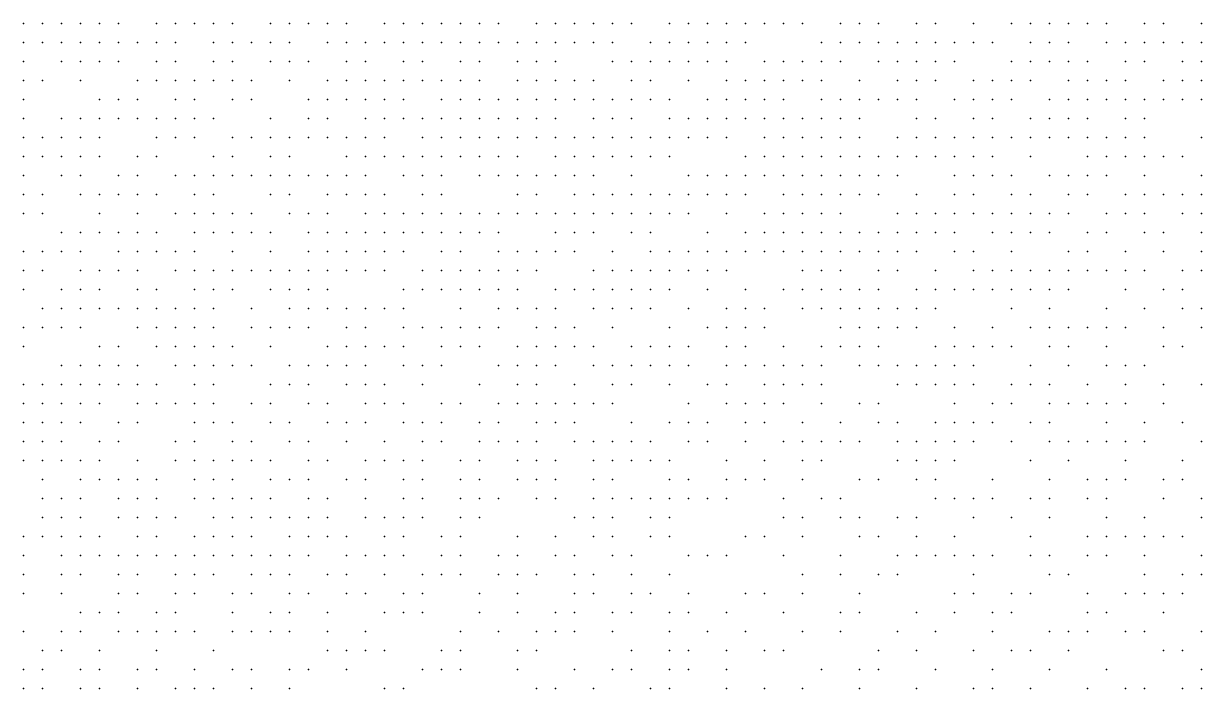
# Model space of a CAD drawing. Extents: x 429 to 793, y 817 to 1241.
# Drawn here: x 656.4 to 701.66, y 1188.18 to 1213.73 of the extents above; entities that cross this region are included whole.
import ezdxf

# ---------------------------------------------------------------- set-up
doc = ezdxf.new("R2010")
doc.units = 0

msp = doc.modelspace()

# ---------------------------------------------------------------- linework, layer by layer
for p in [(656.4, 1213.73, 244.432), (657.13, 1213.73, 244.302), (657.86, 1213.73, 244.171), (658.59, 1213.73, 243.845), (659.32, 1213.73, 243.633), (660.05, 1213.73, 243.405), (661.51, 1213.73, 242.891), (662.24, 1213.73, 242.704), (662.97, 1213.73, 242.517), (663.7, 1213.73, 242.18), (664.43, 1213.73, 242.03), (665.89, 1213.73, 241.73), (666.62, 1213.73, 241.28), (667.35, 1213.73, 241.13), (668.08, 1213.73, 240.924), (668.81, 1213.73, 240.714), (670.27, 1213.73, 240.081), (671, 1213.73, 239.871), (671.73, 1213.73, 239.491), (672.46, 1213.73, 239.392), (673.19, 1213.73, 239.124), (673.92, 1213.73, 238.856), (674.65, 1213.73, 238.588), (676.11, 1213.73, 237.934), (676.84, 1213.73, 237.513), (677.57, 1213.73, 237.207), (678.3, 1213.73, 236.901), (679.03, 1213.73, 236.595), (679.76, 1213.73, 236.279), (681.22, 1213.73, 235.452), (681.95, 1213.73, 235.327), (682.68, 1213.73, 235.074), (683.41, 1213.73, 234.598), (684.14, 1213.73, 234.181), (684.87, 1213.73, 234.042), (685.6, 1213.73, 233.694), (686.33, 1213.73, 233.346), (687.79, 1213.73, 232.404), (688.52, 1213.73, 232.046), (689.25, 1213.73, 231.699), (690.71, 1213.73, 230.954), (691.44, 1213.73, 230.498), (692.9, 1213.73, 229.615), (694.36, 1213.73, 228.734), (695.09, 1213.73, 228.015), (695.82, 1213.73, 227.678), (696.55, 1213.73, 227.272), (697.28, 1213.73, 226.866), (698.01, 1213.73, 226.46), (699.47, 1213.73, 225.326), (700.2, 1213.73, 224.888), (701.66, 1213.73, 223.502), (656.4, 1213, 244.579), (657.13, 1213, 244.449), (657.86, 1213, 244.204), (658.59, 1213, 243.992), (659.32, 1213, 243.78), (660.05, 1213, 243.552), (660.78, 1213, 243.324), (661.51, 1213, 243.041), (662.24, 1213, 242.854), (663.7, 1213, 242.33), (664.43, 1213, 242.18), (665.16, 1213, 242.03), (665.89, 1213, 241.58), (666.62, 1213, 241.52), (668.08, 1213, 241.022), (668.81, 1213, 240.658), (669.54, 1213, 240.447), (670.27, 1213, 240.236), (671, 1213, 240.026), (671.73, 1213, 239.646), (672.46, 1213, 239.476), (673.19, 1213, 239.152), (673.92, 1213, 238.814), (674.65, 1213, 238.644), (675.38, 1213, 238.32), (676.11, 1213, 238.014), (676.84, 1213, 237.708), (677.57, 1213, 237.512), (678.3, 1213, 237.096), (679.03, 1213, 236.79), (680.49, 1213, 235.963), (681.22, 1213, 235.647), (681.95, 1213, 235.331), (682.68, 1213, 235.269), (683.41, 1213, 234.793), (684.14, 1213, 234.376), (687.06, 1213, 232.998), (687.79, 1213, 232.64), (688.52, 1213, 232.282), (689.25, 1213, 231.924), (689.98, 1213, 231.283), (690.71, 1213, 230.74), (691.44, 1213, 230.527), (692.17, 1213, 230.071), (692.9, 1213, 229.766), (693.63, 1213, 229.372), (695.09, 1213, 228.33), (695.82, 1213, 227.901), (696.55, 1213, 227.181), (698.01, 1213, 226.217), (698.74, 1213, 226.022), (699.47, 1213, 225.146), (700.2, 1213, 224.708), (700.93, 1213, 224.399), (701.66, 1213, 223.764), (656.4, 1212.27, 244.726), (657.86, 1212.27, 244.351), (658.59, 1212.27, 244.139), (659.32, 1212.27, 243.927), (660.05, 1212.27, 243.699), (661.51, 1212.27, 243.191), (662.24, 1212.27, 243.004), (663.7, 1212.27, 242.48), (664.43, 1212.27, 242.33), (665.89, 1212.27, 241.91), (666.62, 1212.27, 241.67), (667.35, 1212.27, 241.43), (668.81, 1212.27, 240.813), (669.54, 1212.27, 240.602), (671, 1212.27, 239.97), (671.73, 1212.27, 239.801), (673.19, 1212.27, 239.307), (673.92, 1212.27, 238.969), (675.38, 1212.27, 238.47), (676.11, 1212.27, 237.994), (676.84, 1212.27, 237.753), (679.03, 1212.27, 236.945), (679.76, 1212.27, 236.586), (680.49, 1212.27, 236.179), (681.22, 1212.27, 235.976), (681.95, 1212.27, 235.526), (682.68, 1212.27, 235.21), (683.41, 1212.27, 234.862), (684.87, 1212.27, 233.93), (685.6, 1212.27, 233.582), (686.33, 1212.27, 233.234), (687.06, 1212.27, 232.876), (687.79, 1212.27, 232.518), (689.25, 1212.27, 231.854), (689.98, 1212.27, 231.525), (690.71, 1212.27, 231.196), (691.44, 1212.27, 230.404), (692.17, 1212.27, 230.313), (694.36, 1212.27, 228.978), (695.09, 1212.27, 228.17), (695.82, 1212.27, 227.787), (696.55, 1212.27, 227.427), (697.28, 1212.27, 227.066), (698.74, 1212.27, 225.732), (699.47, 1212.27, 225.49), (700.93, 1212.27, 224.27), (701.66, 1212.27, 223.826), (656.4, 1211.54, 244.709), (657.13, 1211.54, 244.497), (658.59, 1211.54, 244.285), (660.78, 1211.54, 243.471), (661.51, 1211.54, 243.243), (662.24, 1211.54, 243.154), (662.97, 1211.54, 242.78), (663.7, 1211.54, 242.63), (664.43, 1211.54, 242.48), (665.16, 1211.54, 242.18), (666.62, 1211.54, 241.82), (668.08, 1211.54, 241.172), (668.81, 1211.54, 240.914), (669.54, 1211.54, 240.757), (670.27, 1211.54, 240.546), (671, 1211.54, 240.125), (671.73, 1211.54, 239.956), (672.46, 1211.54, 239.631), (673.19, 1211.54, 239.293), (673.92, 1211.54, 238.894), (675.38, 1211.54, 238.62), (676.11, 1211.54, 238.32), (676.84, 1211.54, 237.908), (677.57, 1211.54, 237.667), (678.3, 1211.54, 237.186), (679.76, 1211.54, 236.741), (680.49, 1211.54, 236.334), (681.95, 1211.54, 235.772), (683.41, 1211.54, 235.1), (684.14, 1211.54, 234.796), (684.87, 1211.54, 234.166), (685.6, 1211.54, 233.818), (686.33, 1211.54, 233.47), (687.06, 1211.54, 233.112), (688.52, 1211.54, 232.16), (689.98, 1211.54, 231.767), (690.71, 1211.54, 231.042), (691.44, 1211.54, 230.769), (692.9, 1211.54, 229.616), (693.63, 1211.54, 229.222), (694.36, 1211.54, 228.818), (695.09, 1211.54, 228.414), (696.55, 1211.54, 227.673), (697.28, 1211.54, 226.952), (698.01, 1211.54, 226.709), (698.74, 1211.54, 226.221), (700.2, 1211.54, 225.247), (700.93, 1211.54, 224.522), (701.66, 1211.54, 224.113), (656.4, 1210.81, 244.856), (659.32, 1210.81, 244.073), (660.05, 1210.81, 243.845), (660.78, 1210.81, 243.617), (662.24, 1210.81, 243.161), (662.97, 1210.81, 242.93), (664.43, 1210.81, 242.45), (665.16, 1210.81, 242.21), (667.35, 1210.81, 241.58), (668.08, 1210.81, 241.322), (668.81, 1210.81, 241.064), (669.54, 1210.81, 240.806), (670.27, 1210.81, 240.491), (671, 1210.81, 240.28), (672.46, 1210.81, 239.786), (673.19, 1210.81, 239.318), (673.92, 1210.81, 239.044), (674.65, 1210.81, 238.77), (675.38, 1210.81, 238.47), (676.11, 1210.81, 238.17), (676.84, 1210.81, 238.063), (677.57, 1210.81, 237.581), (678.3, 1210.81, 237.341), (679.03, 1210.81, 237.1), (679.76, 1210.81, 236.693), (680.49, 1210.81, 236.489), (681.22, 1210.81, 236.131), (682.68, 1210.81, 235.4), (683.41, 1210.81, 235.056), (684.14, 1210.81, 234.686), (684.87, 1210.81, 234.382), (685.6, 1210.81, 234.078), (687.06, 1210.81, 233.27), (687.79, 1210.81, 233.069), (688.52, 1210.81, 232.396), (689.25, 1210.81, 232.038), (689.98, 1210.81, 231.68), (690.71, 1210.81, 231.286), (692.17, 1210.81, 230.254), (692.9, 1210.81, 229.86), (693.63, 1210.81, 229.466), (694.36, 1210.81, 229.062), (695.82, 1210.81, 228.01), (696.55, 1210.81, 227.919), (697.28, 1210.81, 227.198), (698.01, 1210.81, 226.467), (698.74, 1210.81, 226.224), (699.47, 1210.81, 225.736), (700.2, 1210.81, 225.314), (700.93, 1210.81, 224.774), (701.66, 1210.81, 224.224), (656.4, 1210.08, 245.072), (657.86, 1210.08, 244.561), (658.59, 1210.08, 244.432), (659.32, 1210.08, 244.22), (660.05, 1210.08, 243.992), (660.78, 1210.08, 243.789), (661.51, 1210.08, 243.536), (662.24, 1210.08, 243.308), (662.97, 1210.08, 243.08), (663.7, 1210.08, 242.84), (665.89, 1210.08, 241.97), (667.35, 1210.08, 241.73), (668.08, 1210.08, 241.472), (669.54, 1210.08, 240.956), (670.27, 1210.08, 240.698), (671, 1210.08, 240.435), (671.73, 1210.08, 240.111), (672.46, 1210.08, 239.742), (673.19, 1210.08, 239.468), (673.92, 1210.08, 239.194), (674.65, 1210.08, 238.92), (675.38, 1210.08, 238.62), (676.11, 1210.08, 238.32), (676.84, 1210.08, 237.977), (678.3, 1210.08, 237.496), (679.03, 1210.08, 237.255), (679.76, 1210.08, 236.848), (681.22, 1210.08, 236.286), (681.95, 1210.08, 235.902), (682.68, 1210.08, 235.59), (683.41, 1210.08, 235.246), (684.14, 1210.08, 234.902), (684.87, 1210.08, 234.576), (685.6, 1210.08, 233.968), (686.33, 1210.08, 233.664), (687.06, 1210.08, 233.464), (687.79, 1210.08, 232.869), (688.52, 1210.08, 232.669), (690.71, 1210.08, 231.541), (691.44, 1210.08, 230.892), (692.9, 1210.08, 230.104), (693.63, 1210.08, 229.71), (695.09, 1210.08, 228.658), (695.82, 1210.08, 228.254), (696.55, 1210.08, 227.804), (697.28, 1210.08, 227.444), (698.74, 1210.08, 226.106), (699.47, 1210.08, 225.566), (656.4, 1209.35, 245.035), (657.13, 1209.35, 244.865), (657.86, 1209.35, 244.694), (658.59, 1209.35, 244.524), (659.32, 1209.35, 244.353), (661.51, 1209.35, 243.645), (662.24, 1209.35, 243.357), (662.97, 1209.35, 243.217), (664.43, 1209.35, 242.646), (665.16, 1209.35, 242.454), (665.89, 1209.35, 242.263), (666.62, 1209.35, 242.071), (667.35, 1209.35, 241.716), (668.08, 1209.35, 241.551), (668.81, 1209.35, 241.364), (669.54, 1209.35, 241.106), (670.27, 1209.35, 240.848), (671.73, 1209.35, 240.266), (672.46, 1209.35, 239.892), (673.19, 1209.35, 239.618), (673.92, 1209.35, 239.344), (674.65, 1209.35, 239.07), (675.38, 1209.35, 238.77), (676.11, 1209.35, 238.47), (676.84, 1209.35, 238.02), (677.57, 1209.35, 237.891), (678.3, 1209.35, 237.651), (679.03, 1209.35, 237.206), (679.76, 1209.35, 237.003), (680.49, 1209.35, 236.716), (681.22, 1209.35, 236.404), (681.95, 1209.35, 236.092), (682.68, 1209.35, 235.78), (683.41, 1209.35, 235.436), (684.87, 1209.35, 234.466), (685.6, 1209.35, 234.162), (686.33, 1209.35, 233.858), (687.06, 1209.35, 233.263), (687.79, 1209.35, 233.063), (688.52, 1209.35, 232.784), (689.98, 1209.35, 231.874), (690.71, 1209.35, 231.486), (691.44, 1209.35, 231.064), (692.17, 1209.35, 230.726), (692.9, 1209.35, 230.049), (693.63, 1209.35, 229.479), (694.36, 1209.35, 229.306), (695.09, 1209.35, 228.902), (695.82, 1209.35, 228.498), (696.55, 1209.35, 228.094), (697.28, 1209.35, 227.201), (698.01, 1209.35, 226.898), (698.74, 1209.35, 226.358), (699.47, 1209.35, 225.818), (701.66, 1209.35, 224.476), (656.4, 1208.62, 245.169), (657.13, 1208.62, 244.998), (657.86, 1208.62, 244.828), (658.59, 1208.62, 244.657), (659.32, 1208.62, 244.343), (660.78, 1208.62, 243.922), (661.51, 1208.62, 243.778), (663.7, 1208.62, 242.977), (664.43, 1208.62, 242.786), (665.89, 1208.62, 242.403), (666.62, 1208.62, 242.211), (668.81, 1208.62, 241.387), (669.54, 1208.62, 241.059), (670.27, 1208.62, 240.894), (671, 1208.62, 240.59), (671.73, 1208.62, 240.316), (672.46, 1208.62, 240.042), (673.19, 1208.62, 239.869), (673.92, 1208.62, 239.494), (674.65, 1208.62, 239.22), (675.38, 1208.62, 238.92), (676.84, 1208.62, 238.17), (677.57, 1208.62, 237.87), (678.3, 1208.62, 237.806), (679.03, 1208.62, 237.361), (679.76, 1208.62, 236.906), (680.49, 1208.62, 236.594), (681.22, 1208.62, 236.282), (684.14, 1208.62, 235.092), (684.87, 1208.62, 234.748), (685.6, 1208.62, 234.356), (686.33, 1208.62, 234.052), (687.06, 1208.62, 233.457), (687.79, 1208.62, 233.257), (688.52, 1208.62, 232.863), (689.25, 1208.62, 232.426), (689.98, 1208.62, 232.068), (690.71, 1208.62, 231.68), (691.44, 1208.62, 231.292), (692.17, 1208.62, 230.587), (692.9, 1208.62, 230.249), (693.63, 1208.62, 229.91), (695.09, 1208.62, 229.016), (697.28, 1208.62, 227.69), (698.01, 1208.62, 227.15), (698.74, 1208.62, 226.61), (699.47, 1208.62, 226.07), (700.2, 1208.62, 225.278), (700.93, 1208.62, 224.728), (656.4, 1207.89, 245.255), (657.86, 1207.89, 244.961), (658.59, 1207.89, 244.79), (660.05, 1207.89, 244.199), (660.78, 1207.89, 244.055), (662.24, 1207.89, 243.577), (662.97, 1207.89, 243.353), (663.7, 1207.89, 243.117), (664.43, 1207.89, 242.926), (665.16, 1207.89, 242.734), (665.89, 1207.89, 242.543), (666.62, 1207.89, 242.16), (667.35, 1207.89, 241.996), (668.08, 1207.89, 241.691), (668.81, 1207.89, 241.527), (669.54, 1207.89, 241.199), (671, 1207.89, 240.73), (671.73, 1207.89, 240.301), (672.46, 1207.89, 240.085), (673.92, 1207.89, 239.58), (674.65, 1207.89, 239.363), (675.38, 1207.89, 239.026), (676.11, 1207.89, 238.639), (676.84, 1207.89, 238.445), (677.57, 1207.89, 238.02), (678.3, 1207.89, 237.72), (679.76, 1207.89, 237.096), (681.95, 1207.89, 235.97), (682.68, 1207.89, 235.626), (683.41, 1207.89, 235.282), (684.14, 1207.89, 234.938), (684.87, 1207.89, 234.66), (685.6, 1207.89, 234.246), (686.33, 1207.89, 233.852), (687.06, 1207.89, 233.651), (687.79, 1207.89, 233.336), (688.52, 1207.89, 232.978), (689.25, 1207.89, 232.62), (689.98, 1207.89, 232.262), (692.17, 1207.89, 230.787), (692.9, 1207.89, 230.449), (693.63, 1207.89, 229.879), (694.36, 1207.89, 229.447), (695.82, 1207.89, 228.553), (696.55, 1207.89, 227.896), (697.28, 1207.89, 227.51), (698.01, 1207.89, 227.114), (699.47, 1207.89, 225.926), (701.66, 1207.89, 224.43), (656.4, 1207.16, 245.387), (657.13, 1207.16, 245.177), (658.59, 1207.16, 244.753), (659.32, 1207.16, 244.476), (660.05, 1207.16, 244.332), (660.78, 1207.16, 244.189), (661.51, 1207.16, 243.938), (662.97, 1207.16, 243.49), (663.7, 1207.16, 243.254), (665.89, 1207.16, 242.683), (666.62, 1207.16, 242.3), (668.08, 1207.16, 241.831), (668.81, 1207.16, 241.503), (669.54, 1207.16, 241.128), (670.27, 1207.16, 240.87), (671.73, 1207.16, 240.6), (672.46, 1207.16, 240.228), (675.38, 1207.16, 239.17), (676.11, 1207.16, 238.782), (677.57, 1207.16, 238.251), (678.3, 1207.16, 237.865), (679.03, 1207.16, 237.624), (679.76, 1207.16, 237.351), (680.49, 1207.16, 236.784), (681.22, 1207.16, 236.707), (681.95, 1207.16, 236.16), (682.68, 1207.16, 235.965), (683.41, 1207.16, 235.472), (684.14, 1207.16, 235.128), (685.6, 1207.16, 234.55), (686.33, 1207.16, 234.046), (687.06, 1207.16, 233.53), (687.79, 1207.16, 233.172), (688.52, 1207.16, 232.814), (689.25, 1207.16, 232.456), (690.71, 1207.16, 231.486), (692.17, 1207.16, 230.649), (692.9, 1207.16, 230.31), (694.36, 1207.16, 229.647), (695.09, 1207.16, 228.984), (696.55, 1207.16, 228.102), (697.28, 1207.16, 227.575), (698.74, 1207.16, 226.538), (699.47, 1207.16, 226.142), (700.2, 1207.16, 225.746), (700.93, 1207.16, 225.025), (701.66, 1207.16, 224.772), (656.4, 1206.43, 245.518), (657.13, 1206.43, 245.308), (659.32, 1206.43, 244.61), (660.78, 1206.43, 244.075), (662.24, 1206.43, 243.851), (662.97, 1206.43, 243.627), (663.7, 1206.43, 243.391), (664.43, 1206.43, 243.155), (665.16, 1206.43, 242.919), (666.62, 1206.43, 242.44), (667.35, 1206.43, 242.136), (668.08, 1206.43, 241.971), (669.54, 1206.43, 241.268), (670.27, 1206.43, 241.01), (671, 1206.43, 240.74), (671.73, 1206.43, 240.47), (672.46, 1206.43, 240.371), (673.19, 1206.43, 239.939), (673.92, 1206.43, 239.723), (674.65, 1206.43, 239.507), (675.38, 1206.43, 239.119), (676.11, 1206.43, 238.925), (676.84, 1206.43, 238.588), (677.57, 1206.43, 238.308), (678.3, 1206.43, 238.01), (679.03, 1206.43, 237.702), (679.76, 1206.43, 237.255), (680.49, 1206.43, 236.981), (681.22, 1206.43, 236.612), (681.95, 1206.43, 236.338), (683.41, 1206.43, 235.77), (684.87, 1206.43, 234.784), (685.6, 1206.43, 234.44), (686.33, 1206.43, 234.082), (687.06, 1206.43, 233.724), (687.79, 1206.43, 233.366), (689.98, 1206.43, 232.068), (690.71, 1206.43, 231.68), (691.44, 1206.43, 231.292), (692.17, 1206.43, 230.987), (692.9, 1206.43, 230.51), (693.63, 1206.43, 230.079), (694.36, 1206.43, 229.502), (695.09, 1206.43, 229.104), (695.82, 1206.43, 228.706), (696.55, 1206.43, 228.308), (698.01, 1206.43, 227.15), (698.74, 1206.43, 226.754), (699.47, 1206.43, 226.358), (700.93, 1206.43, 225.241), (701.66, 1206.43, 224.52), (657.86, 1205.7, 245.098), (658.59, 1205.7, 244.887), (659.32, 1205.7, 244.743), (660.05, 1205.7, 244.435), (660.78, 1205.7, 244.211), (661.51, 1205.7, 243.987), (662.97, 1205.7, 243.763), (663.7, 1205.7, 243.527), (664.43, 1205.7, 243.291), (665.16, 1205.7, 243.055), (665.89, 1205.7, 242.631), (667.35, 1205.7, 242.276), (668.08, 1205.7, 241.924), (668.81, 1205.7, 241.666), (669.54, 1205.7, 241.408), (670.27, 1205.7, 241.15), (671, 1205.7, 240.88), (671.73, 1205.7, 240.61), (672.46, 1205.7, 240.299), (673.19, 1205.7, 240.082), (673.92, 1205.7, 239.866), (674.65, 1205.7, 239.65), (676.84, 1205.7, 238.751), (677.57, 1205.7, 238.453), (678.3, 1205.7, 238.155), (679.76, 1205.7, 237.433), (680.49, 1205.7, 237.159), (682.68, 1205.7, 236.143), (684.14, 1205.7, 235.381), (684.87, 1205.7, 235.186), (685.6, 1205.7, 234.624), (686.33, 1205.7, 234.32), (687.06, 1205.7, 234.01), (687.79, 1205.7, 233.58), (688.52, 1205.7, 233.27), (689.25, 1205.7, 232.65), (689.98, 1205.7, 232.427), (690.71, 1205.7, 231.874), (691.44, 1205.7, 231.486), (692.17, 1205.7, 230.849), (693.63, 1205.7, 230.279), (694.36, 1205.7, 229.708), (695.09, 1205.7, 229.31), (695.82, 1205.7, 228.912), (697.28, 1205.7, 227.781), (698.01, 1205.7, 227.253), (699.47, 1205.7, 226.574), (700.2, 1205.7, 225.709), (701.66, 1205.7, 224.736), (656.4, 1204.97, 245.669), (657.13, 1204.97, 245.535), (657.86, 1204.97, 245.23), (658.59, 1204.97, 245.02), (660.05, 1204.97, 244.572), (660.78, 1204.97, 244.348), (661.51, 1204.97, 244.255), (662.24, 1204.97, 244.077), (662.97, 1204.97, 243.664), (664.43, 1204.97, 243.428), (665.89, 1204.97, 242.819), (667.35, 1204.97, 242.416), (668.08, 1204.97, 242.064), (668.81, 1204.97, 241.806), (669.54, 1204.97, 241.548), (670.27, 1204.97, 241.29), (671, 1204.97, 241.02), (672.46, 1204.97, 240.34), (673.19, 1204.97, 240.226), (674.65, 1204.97, 239.6), (675.38, 1204.97, 239.406), (676.11, 1204.97, 239.069), (676.84, 1204.97, 238.896), (677.57, 1204.97, 238.598), (679.03, 1204.97, 237.847), (680.49, 1204.97, 237.337), (681.22, 1204.97, 236.79), (681.95, 1204.97, 236.516), (682.68, 1204.97, 236.321), (683.41, 1204.97, 235.753), (684.14, 1204.97, 235.559), (684.87, 1204.97, 235.23), (685.6, 1204.97, 234.808), (686.33, 1204.97, 234.2), (687.06, 1204.97, 233.89), (687.79, 1204.97, 233.46), (688.52, 1204.97, 233.15), (689.25, 1204.97, 232.84), (689.98, 1204.97, 232.204), (690.71, 1204.97, 231.981), (692.17, 1204.97, 231.098), (692.9, 1204.97, 230.71), (694.36, 1204.97, 229.914), (696.55, 1204.97, 228.514), (697.28, 1204.97, 227.987), (698.74, 1204.97, 226.932), (700.2, 1204.97, 225.925), (701.66, 1204.97, 225.082), (656.4, 1204.24, 245.782), (657.13, 1204.24, 245.648), (658.59, 1204.24, 245.137), (659.32, 1204.24, 244.964), (660.05, 1204.24, 244.787), (660.78, 1204.24, 244.432), (662.24, 1204.24, 244.022), (662.97, 1204.24, 243.749), (663.7, 1204.24, 243.598), (664.43, 1204.24, 243.446), (665.16, 1204.24, 243.192), (665.89, 1204.24, 242.956), (666.62, 1204.24, 242.72), (667.35, 1204.24, 242.462), (668.08, 1204.24, 242.204), (668.81, 1204.24, 241.946), (669.54, 1204.24, 241.688), (670.27, 1204.24, 241.43), (671.73, 1204.24, 240.75), (672.46, 1204.24, 240.48), (673.19, 1204.24, 240.21), (673.92, 1204.24, 240.153), (674.65, 1204.24, 239.743), (675.38, 1204.24, 239.339), (676.11, 1204.24, 239.041), (678.3, 1204.24, 238.3), (679.03, 1204.24, 237.992), (679.76, 1204.24, 237.684), (680.49, 1204.24, 237.376), (681.22, 1204.24, 236.968), (681.95, 1204.24, 236.694), (682.68, 1204.24, 236.126), (683.41, 1204.24, 235.931), (686.33, 1204.24, 234.368), (687.06, 1204.24, 234.08), (687.79, 1204.24, 233.77), (689.25, 1204.24, 233.03), (689.98, 1204.24, 232.394), (691.44, 1204.24, 231.759), (692.9, 1204.24, 230.906), (693.63, 1204.24, 230.18), (694.36, 1204.24, 229.815), (695.09, 1204.24, 229.45), (695.82, 1204.24, 229.118), (696.55, 1204.24, 228.476), (697.28, 1204.24, 228.193), (698.01, 1204.24, 227.665), (698.74, 1204.24, 226.79), (699.47, 1204.24, 226.394), (700.93, 1204.24, 225.306), (701.66, 1204.24, 224.766), (656.4, 1203.51, 245.895), (657.86, 1203.51, 245.459), (658.59, 1203.51, 245.253), (659.32, 1203.51, 245.035), (660.78, 1203.51, 244.554), (661.51, 1203.51, 244.376), (662.97, 1203.51, 243.87), (663.7, 1203.51, 243.719), (664.43, 1203.51, 243.568), (665.89, 1203.51, 242.993), (666.62, 1203.51, 242.845), (667.35, 1203.51, 242.443), (668.08, 1203.51, 242.24), (671, 1203.51, 241.255), (671.73, 1203.51, 240.906), (672.46, 1203.51, 240.732), (673.19, 1203.51, 240.35), (673.92, 1203.51, 240.08), (674.65, 1203.51, 239.782), (675.38, 1203.51, 239.484), (676.84, 1203.51, 238.743), (677.57, 1203.51, 238.445), (678.3, 1203.51, 238.137), (679.03, 1203.51, 237.829), (679.76, 1203.51, 237.521), (680.49, 1203.51, 237.213), (681.22, 1203.51, 237.146), (682.68, 1203.51, 236.444), (684.14, 1203.51, 235.414), (685.6, 1203.51, 234.992), (686.33, 1203.51, 234.552), (687.06, 1203.51, 234.112), (687.79, 1203.51, 233.65), (688.52, 1203.51, 233.34), (689.25, 1203.51, 232.807), (690.71, 1203.51, 232.171), (691.44, 1203.51, 231.58), (692.17, 1203.51, 231.102), (692.9, 1203.51, 230.61), (693.63, 1203.51, 230.38), (694.36, 1203.51, 230.015), (695.09, 1203.51, 229.65), (695.82, 1203.51, 228.92), (696.55, 1203.51, 228.676), (698.74, 1203.51, 227.138), (700.2, 1203.51, 226.07), (700.93, 1203.51, 225.53), (657.13, 1202.78, 245.782), (657.86, 1202.78, 245.576), (658.59, 1202.78, 245.37), (659.32, 1202.78, 245.152), (660.05, 1202.78, 244.934), (660.78, 1202.78, 244.675), (661.51, 1202.78, 244.498), (662.24, 1202.78, 244.143), (662.97, 1202.78, 243.992), (663.7, 1202.78, 243.841), (665.16, 1202.78, 243.266), (666.62, 1202.78, 242.97), (667.35, 1202.78, 242.716), (668.08, 1202.78, 242.369), (668.81, 1202.78, 242.166), (669.54, 1202.78, 241.761), (670.27, 1202.78, 241.558), (671, 1202.78, 241.384), (673.19, 1202.78, 240.557), (674.65, 1202.78, 239.983), (675.38, 1202.78, 239.724), (676.11, 1202.78, 239.186), (676.84, 1202.78, 239.108), (678.3, 1202.78, 238.416), (679.03, 1202.78, 237.974), (679.76, 1202.78, 237.666), (680.49, 1202.78, 237.358), (681.95, 1202.78, 236.677), (683.41, 1202.78, 236.021), (684.14, 1202.78, 235.598), (684.87, 1202.78, 235.176), (686.33, 1202.78, 234.736), (687.06, 1202.78, 234.296), (687.79, 1202.78, 233.84), (688.52, 1202.78, 233.53), (689.25, 1202.78, 232.997), (689.98, 1202.78, 232.361), (690.71, 1202.78, 232.253), (691.44, 1202.78, 231.776), (694.36, 1202.78, 230.215), (695.82, 1202.78, 229.12), (698.01, 1202.78, 227.743), (699.47, 1202.78, 226.822), (700.93, 1202.78, 225.64), (701.66, 1202.78, 225.243), (656.4, 1202.05, 246.105), (657.13, 1202.05, 245.899), (657.86, 1202.05, 245.693), (658.59, 1202.05, 245.487), (660.78, 1202.05, 244.797), (661.51, 1202.05, 244.62), (662.24, 1202.05, 244.265), (662.97, 1202.05, 244.114), (663.7, 1202.05, 243.963), (665.16, 1202.05, 243.327), (665.89, 1202.05, 243.095), (666.62, 1202.05, 242.841), (667.35, 1202.05, 242.587), (668.81, 1202.05, 242.092), (669.54, 1202.05, 241.889), (671, 1202.05, 241.338), (671.73, 1202.05, 241.163), (672.46, 1202.05, 240.86), (673.19, 1202.05, 240.607), (673.92, 1202.05, 240.337), (674.65, 1202.05, 239.974), (676.11, 1202.05, 239.367), (676.84, 1202.05, 239.011), (677.57, 1202.05, 238.752), (679.03, 1202.05, 238.243), (681.22, 1202.05, 237.05), (682.68, 1202.05, 236.641), (683.41, 1202.05, 236.205), (684.14, 1202.05, 235.783), (684.87, 1202.05, 235.36), (687.79, 1202.05, 233.856), (688.52, 1202.05, 233.41), (689.25, 1202.05, 233.187), (689.98, 1202.05, 232.774), (690.71, 1202.05, 232.449), (692.17, 1202.05, 231.298), (693.63, 1202.05, 230.313), (695.09, 1202.05, 229.685), (695.82, 1202.05, 229.32), (696.55, 1202.05, 228.876), (697.28, 1202.05, 228.187), (698.01, 1202.05, 227.546), (698.74, 1202.05, 227.034), (700.2, 1202.05, 226.257), (701.66, 1202.05, 225.067), (656.4, 1201.32, 246.015), (659.32, 1201.32, 245.269), (660.05, 1201.32, 245.051), (661.51, 1201.32, 244.564), (662.24, 1201.32, 244.387), (662.97, 1201.32, 244.235), (663.7, 1201.32, 244.084), (664.43, 1201.32, 243.684), (665.89, 1201.32, 243.22), (668.08, 1201.32, 242.423), (668.81, 1201.32, 242.22), (669.54, 1201.32, 242.018), (670.27, 1201.32, 241.815), (671, 1201.32, 241.466), (672.46, 1201.32, 241.005), (673.19, 1201.32, 240.735), (673.92, 1201.32, 240.465), (675.38, 1201.32, 239.789), (676.11, 1201.32, 239.529), (676.84, 1201.32, 239.27), (677.57, 1201.32, 238.914), (678.3, 1201.32, 238.578), (679.76, 1201.32, 237.895), (680.49, 1201.32, 237.721), (681.22, 1201.32, 237.216), (681.95, 1201.32, 236.931), (683.41, 1201.32, 236.232), (684.14, 1201.32, 235.941), (685.6, 1201.32, 235.158), (687.06, 1201.32, 234.48), (687.79, 1201.32, 234.04), (688.52, 1201.32, 233.6), (689.25, 1201.32, 233.123), (691.44, 1201.32, 231.972), (692.17, 1201.32, 231.494), (692.9, 1201.32, 231.002), (693.63, 1201.32, 230.509), (694.36, 1201.32, 230.05), (695.82, 1201.32, 229.076), (696.55, 1201.32, 228.831), (698.01, 1201.32, 227.759), (700.2, 1201.32, 226.08), (700.93, 1201.32, 225.683), (657.86, 1200.59, 245.809), (658.59, 1200.59, 245.603), (659.32, 1200.59, 245.385), (660.05, 1200.59, 245.167), (660.78, 1200.59, 244.949), (662.24, 1200.59, 244.508), (662.97, 1200.59, 244.357), (663.7, 1200.59, 244.041), (664.43, 1200.59, 243.809), (665.16, 1200.59, 243.577), (666.62, 1200.59, 242.966), (667.35, 1200.59, 242.712), (668.08, 1200.59, 242.458), (668.81, 1200.59, 242.349), (669.54, 1200.59, 242.146), (671, 1200.59, 241.594), (671.73, 1200.59, 241.403), (672.46, 1200.59, 241.133), (674.65, 1200.59, 240.103), (675.38, 1200.59, 239.74), (676.11, 1200.59, 239.691), (676.84, 1200.59, 239.173), (678.3, 1200.59, 238.74), (679.03, 1200.59, 238.231), (679.76, 1200.59, 238.057), (680.49, 1200.59, 237.762), (681.22, 1200.59, 237.382), (681.95, 1200.59, 236.967), (683.41, 1200.59, 236.404), (684.14, 1200.59, 235.823), (684.87, 1200.59, 235.532), (685.6, 1200.59, 235.33), (686.33, 1200.59, 234.753), (687.06, 1200.59, 234.551), (688.52, 1200.59, 233.776), (689.25, 1200.59, 233.437), (689.98, 1200.59, 232.738), (690.71, 1200.59, 232.389), (691.44, 1200.59, 232.168), (692.17, 1200.59, 231.69), (692.9, 1200.59, 231.198), (695.09, 1200.59, 229.885), (696.55, 1200.59, 228.996), (698.01, 1200.59, 227.97), (698.74, 1200.59, 227.246), (699.47, 1200.59, 226.716), (656.4, 1199.86, 246.209), (657.13, 1199.86, 246.046), (657.86, 1199.86, 245.883), (658.59, 1199.86, 245.72), (659.32, 1199.86, 245.502), (660.05, 1199.86, 245.301), (660.78, 1199.86, 245.066), (661.51, 1199.86, 244.848), (662.97, 1199.86, 244.398), (663.7, 1199.86, 244.166), (665.89, 1199.86, 243.345), (666.62, 1199.86, 243.091), (667.35, 1199.86, 242.837), (668.81, 1199.86, 242.329), (669.54, 1199.86, 242.274), (670.27, 1199.86, 241.897), (671.73, 1199.86, 241.262), (673.92, 1199.86, 240.593), (675.38, 1199.86, 239.868), (676.11, 1199.86, 239.594), (677.57, 1199.86, 239.076), (679.03, 1199.86, 238.393), (679.76, 1199.86, 237.928), (681.22, 1199.86, 237.548), (682.68, 1199.86, 236.694), (683.41, 1199.86, 236.285), (684.87, 1199.86, 235.704), (685.6, 1199.86, 235.127), (686.33, 1199.86, 234.925), (687.06, 1199.86, 234.387), (689.98, 1199.86, 232.924), (690.71, 1199.86, 232.575), (691.44, 1199.86, 232.225), (692.17, 1199.86, 231.462), (692.9, 1199.86, 231.233), (694.36, 1199.86, 230.213), (695.09, 1199.86, 229.72), (695.82, 1199.86, 229.208), (697.28, 1199.86, 228.695), (698.74, 1199.86, 227.458), (700.2, 1199.86, 226.398), (701.66, 1199.86, 225.507), (656.4, 1199.13, 246.321), (657.13, 1199.13, 246.158), (657.86, 1199.13, 245.995), (658.59, 1199.13, 245.692), (659.32, 1199.13, 245.552), (660.78, 1199.13, 245.161), (661.51, 1199.13, 244.881), (662.24, 1199.13, 244.745), (662.97, 1199.13, 244.384), (663.7, 1199.13, 244.201), (665.16, 1199.13, 243.836), (665.89, 1199.13, 243.47), (667.35, 1199.13, 242.977), (668.08, 1199.13, 242.708), (669.54, 1199.13, 242.2), (670.27, 1199.13, 241.93), (671, 1199.13, 241.66), (672.46, 1199.13, 240.992), (673.19, 1199.13, 240.722), (674.65, 1199.13, 240.359), (675.38, 1199.13, 239.997), (676.11, 1199.13, 239.634), (676.84, 1199.13, 239.497), (677.57, 1199.13, 239.238), (678.3, 1199.13, 238.854), (679.03, 1199.13, 238.474), (681.95, 1199.13, 237.133), (683.41, 1199.13, 236.576), (684.14, 1199.13, 236.167), (684.87, 1199.13, 235.876), (685.6, 1199.13, 235.299), (687.06, 1199.13, 234.723), (688.52, 1199.13, 233.952), (689.25, 1199.13, 233.487), (692.17, 1199.13, 231.648), (693.63, 1199.13, 230.777), (694.36, 1199.13, 230.549), (695.82, 1199.13, 229.547), (696.55, 1199.13, 229.171), (697.28, 1199.13, 228.421), (698.01, 1199.13, 228.182), (698.74, 1199.13, 227.67), (700.2, 1199.13, 226.61), (656.4, 1198.4, 246.433), (657.13, 1198.4, 246.27), (657.86, 1198.4, 246.106), (658.59, 1198.4, 245.804), (660.05, 1198.4, 245.412), (660.78, 1198.4, 245.133), (662.97, 1198.4, 244.504), (663.7, 1198.4, 244.321), (664.43, 1198.4, 244.139), (665.89, 1198.4, 243.59), (666.62, 1198.4, 243.426), (668.08, 1198.4, 242.813), (668.81, 1198.4, 242.649), (669.54, 1198.4, 242.327), (671, 1198.4, 241.907), (671.73, 1198.4, 241.484), (672.46, 1198.4, 241.273), (673.92, 1198.4, 240.661), (674.65, 1198.4, 240.488), (676.11, 1198.4, 239.762), (676.84, 1198.4, 239.4), (677.57, 1198.4, 239.064), (679.76, 1198.4, 238.094), (681.22, 1198.4, 237.714), (681.95, 1198.4, 237.299), (682.68, 1198.4, 236.884), (684.14, 1198.4, 236.048), (684.87, 1198.4, 235.674), (686.33, 1198.4, 234.998), (687.79, 1198.4, 234.128), (689.25, 1198.4, 233.663), (689.98, 1198.4, 233.198), (691.44, 1198.4, 232.062), (692.17, 1198.4, 231.834), (692.9, 1198.4, 231.191), (693.63, 1198.4, 230.963), (695.09, 1198.4, 230.112), (695.82, 1198.4, 229.373), (698.01, 1198.4, 228.247), (699.47, 1198.4, 227.18), (700.93, 1198.4, 226.08), (656.4, 1197.67, 246.57), (657.13, 1197.67, 246.218), (657.86, 1197.67, 246.055), (659.32, 1197.67, 245.664), (660.05, 1197.67, 245.524), (662.24, 1197.67, 244.86), (662.97, 1197.67, 244.577), (664.43, 1197.67, 244.259), (665.16, 1197.67, 243.893), (666.62, 1197.67, 243.546), (667.35, 1197.67, 243.097), (668.81, 1197.67, 242.769), (670.27, 1197.67, 242.037), (671.73, 1197.67, 241.614), (672.46, 1197.67, 241.403), (673.92, 1197.67, 240.791), (674.65, 1197.67, 240.603), (675.38, 1197.67, 240.096), (676.11, 1197.67, 239.907), (677.57, 1197.67, 239.3), (678.3, 1197.67, 239.036), (679.03, 1197.67, 238.772), (679.76, 1197.67, 238.26), (680.49, 1197.67, 238.144), (681.95, 1197.67, 237.465), (682.68, 1197.67, 237.05), (684.14, 1197.67, 236.339), (685.6, 1197.67, 235.609), (686.33, 1197.67, 235.174), (687.06, 1197.67, 234.739), (687.79, 1197.67, 234.304), (688.52, 1197.67, 233.839), (689.98, 1197.67, 232.947), (690.71, 1197.67, 232.597), (691.44, 1197.67, 232.248), (692.17, 1197.67, 232.02), (692.9, 1197.67, 231.377), (694.36, 1197.67, 230.788), (695.82, 1197.67, 229.607), (696.55, 1197.67, 229.2), (697.28, 1197.67, 228.825), (698.01, 1197.67, 228.449), (698.74, 1197.67, 227.627), (699.47, 1197.67, 227.382), (701.66, 1197.67, 225.762), (656.4, 1196.94, 246.677), (657.13, 1196.94, 246.381), (657.86, 1196.94, 246.167), (658.59, 1196.94, 245.915), (659.32, 1196.94, 245.775), (660.78, 1196.94, 245.243), (662.24, 1196.94, 244.975), (662.97, 1196.94, 244.693), (663.7, 1196.94, 244.41), (664.43, 1196.94, 244.196), (665.16, 1196.94, 244.013), (665.89, 1196.94, 243.83), (667.35, 1196.94, 243.217), (668.08, 1196.94, 243.053), (669.54, 1196.94, 242.453), (670.27, 1196.94, 242.121), (671, 1196.94, 241.956), (671.73, 1196.94, 241.744), (673.19, 1196.94, 241.11), (673.92, 1196.94, 240.921), (675.38, 1196.94, 240.226), (676.11, 1196.94, 240.037), (676.84, 1196.94, 239.56), (678.3, 1196.94, 238.936), (679.03, 1196.94, 238.672), (679.76, 1196.94, 238.408), (680.49, 1196.94, 238.044), (681.22, 1196.94, 237.69), (683.41, 1196.94, 236.635), (684.87, 1196.94, 235.785), (686.33, 1196.94, 235.35), (687.06, 1196.94, 234.915), (689.98, 1196.94, 233.374), (690.71, 1196.94, 232.909), (691.44, 1196.94, 232.434), (692.17, 1196.94, 231.944), (695.09, 1196.94, 230.308), (696.55, 1196.94, 229.298), (698.74, 1196.94, 227.829), (700.93, 1196.94, 226.492), (657.13, 1196.21, 246.493), (658.59, 1196.21, 246.027), (659.32, 1196.21, 245.887), (660.05, 1196.21, 245.625), (660.78, 1196.21, 245.358), (661.51, 1196.21, 245.09), (662.97, 1196.21, 244.807), (663.7, 1196.21, 244.525), (664.43, 1196.21, 244.316), (665.89, 1196.21, 243.95), (666.62, 1196.21, 243.501), (667.35, 1196.21, 243.337), (668.81, 1196.21, 242.887), (669.54, 1196.21, 242.58), (671, 1196.21, 241.915), (671.73, 1196.21, 241.874), (673.19, 1196.21, 241.24), (673.92, 1196.21, 241.051), (675.38, 1196.21, 240.356), (676.11, 1196.21, 240.077), (676.84, 1196.21, 239.72), (678.3, 1196.21, 239.2), (679.03, 1196.21, 238.836), (681.22, 1196.21, 237.854), (681.95, 1196.21, 237.309), (683.41, 1196.21, 236.929), (684.14, 1196.21, 236.392), (684.87, 1196.21, 236.078), (686.33, 1196.21, 235.439), (688.52, 1196.21, 234.265), (689.25, 1196.21, 233.55), (690.71, 1196.21, 233.085), (691.44, 1196.21, 232.62), (693.63, 1196.21, 230.984), (695.82, 1196.21, 229.999), (697.28, 1196.21, 229.027), (698.01, 1196.21, 228.276), (698.74, 1196.21, 228.031), (700.2, 1196.21, 226.703), (700.93, 1196.21, 226.186), (657.13, 1195.48, 246.533), (657.86, 1195.48, 246.278), (658.59, 1195.48, 246.139), (660.05, 1195.48, 245.74), (660.78, 1195.48, 245.473), (661.51, 1195.48, 245.205), (662.97, 1195.48, 244.923), (663.7, 1195.48, 244.64), (664.43, 1195.48, 244.357), (665.16, 1195.48, 244.07), (665.89, 1195.48, 243.786), (667.35, 1195.48, 243.322), (668.08, 1195.48, 243.014), (669.54, 1195.48, 242.707), (671, 1195.48, 242.042), (671.73, 1195.48, 241.793), (673.19, 1195.48, 241.37), (673.92, 1195.48, 240.863), (674.65, 1195.48, 240.674), (676.11, 1195.48, 240.238), (676.84, 1195.48, 239.88), (678.3, 1195.48, 239.1), (679.03, 1195.48, 238.736), (679.76, 1195.48, 238.472), (680.49, 1195.48, 238.208), (681.22, 1195.48, 238.018), (681.95, 1195.48, 237.473), (682.68, 1195.48, 237.283), (683.41, 1195.48, 236.969), (685.6, 1195.48, 235.937), (687.06, 1195.48, 234.978), (687.79, 1195.48, 234.658), (691.44, 1195.48, 232.465), (692.17, 1195.48, 232.112), (692.9, 1195.48, 231.759), (693.63, 1195.48, 231.406), (695.09, 1195.48, 230.195), (695.82, 1195.48, 229.69), (697.28, 1195.48, 228.853), (698.01, 1195.48, 228.478), (700.2, 1195.48, 226.915), (701.66, 1195.48, 225.654), (657.13, 1194.75, 246.64), (657.86, 1194.75, 246.39), (658.59, 1194.75, 246.122), (660.05, 1194.75, 245.855), (660.78, 1194.75, 245.661), (661.51, 1194.75, 245.32), (662.24, 1194.75, 245.176), (663.7, 1194.75, 244.755), (664.43, 1194.75, 244.473), (665.16, 1194.75, 244.253), (665.89, 1194.75, 243.906), (666.62, 1194.75, 243.756), (667.35, 1194.75, 243.448), (668.08, 1194.75, 243.141), (669.54, 1194.75, 242.833), (670.27, 1194.75, 242.501), (671, 1194.75, 242.168), (671.73, 1194.75, 241.836), (673.19, 1194.75, 241.5), (673.92, 1194.75, 241.181), (677.57, 1194.75, 239.505), (678.3, 1194.75, 239.13), (679.03, 1194.75, 239), (680.49, 1194.75, 238.372), (681.22, 1194.75, 237.827), (685.6, 1194.75, 235.795), (686.33, 1194.75, 235.475), (687.79, 1194.75, 234.836), (688.52, 1194.75, 234.228), (689.98, 1194.75, 233.406), (690.71, 1194.75, 232.808), (692.9, 1194.75, 231.604), (694.36, 1194.75, 230.898), (695.82, 1194.75, 230.004), (698.01, 1194.75, 228.68), (699.47, 1194.75, 227.645), (701.66, 1194.75, 225.866), (656.4, 1194.02, 246.989), (657.13, 1194.02, 246.626), (657.86, 1194.02, 246.505), (658.59, 1194.02, 246.343), (659.32, 1194.02, 246.002), (660.78, 1194.02, 245.614), (661.51, 1194.02, 245.443), (662.97, 1194.02, 245.032), (663.7, 1194.02, 244.745), (664.43, 1194.02, 244.601), (665.16, 1194.02, 244.457), (666.62, 1194.02, 243.883), (667.35, 1194.02, 243.575), (668.08, 1194.02, 243.35), (668.81, 1194.02, 243.155), (670.27, 1194.02, 242.628), (671, 1194.02, 242.295), (672.46, 1194.02, 241.711), (673.19, 1194.02, 241.311), (675.38, 1194.02, 240.398), (676.84, 1194.02, 240.04), (678.3, 1194.02, 239.29), (679.03, 1194.02, 238.915), (680.49, 1194.02, 238.536), (681.22, 1194.02, 238.123), (684.14, 1194.02, 236.736), (684.87, 1194.02, 236.309), (686.33, 1194.02, 235.653), (688.52, 1194.02, 234.406), (689.25, 1194.02, 233.799), (690.71, 1194.02, 232.996), (692.17, 1194.02, 232.31), (695.09, 1194.02, 230.666), (697.28, 1194.02, 228.886), (698.01, 1194.02, 228.513), (698.74, 1194.02, 228.133), (699.47, 1194.02, 227.752), (700.2, 1194.02, 227.128), (700.93, 1194.02, 226.61), (656.4, 1193.29, 246.861), (657.86, 1193.29, 246.62), (658.59, 1193.29, 246.365), (659.32, 1193.29, 246.125), (660.05, 1193.29, 245.955), (660.78, 1193.29, 245.784), (661.51, 1193.29, 245.567), (662.24, 1193.29, 245.3), (662.97, 1193.29, 245.156), (663.7, 1193.29, 244.868), (664.43, 1193.29, 244.724), (665.16, 1193.29, 244.317), (665.89, 1193.29, 244.13), (666.62, 1193.29, 243.935), (667.35, 1193.29, 243.68), (668.81, 1193.29, 243.29), (669.54, 1193.29, 242.924), (670.27, 1193.29, 242.619), (671, 1193.29, 242.448), (672.46, 1193.29, 241.936), (673.19, 1193.29, 241.63), (674.65, 1193.29, 241.043), (675.38, 1193.29, 240.557), (676.84, 1193.29, 240.2), (677.57, 1193.29, 239.825), (679.03, 1193.29, 239.075), (679.76, 1193.29, 238.8), (681.95, 1193.29, 237.718), (682.68, 1193.29, 237.313), (683.41, 1193.29, 236.908), (685.6, 1193.29, 236.053), (687.79, 1193.29, 234.799), (689.98, 1193.29, 233.637), (690.71, 1193.29, 233.184), (691.44, 1193.29, 232.716), (692.17, 1193.29, 232.249), (692.9, 1193.29, 231.802), (693.63, 1193.29, 231.449), (695.09, 1193.29, 230.632), (695.82, 1193.29, 230.202), (697.28, 1193.29, 229.092), (698.01, 1193.29, 228.585), (699.47, 1193.29, 227.966), (701.66, 1193.29, 226.124), (656.4, 1192.56, 247.097), (657.86, 1192.56, 246.735), (658.59, 1192.56, 246.48), (660.05, 1192.56, 246.078), (660.78, 1192.56, 245.737), (662.24, 1192.56, 245.423), (662.97, 1192.56, 245.135), (663.7, 1192.56, 244.991), (665.16, 1192.56, 244.443), (665.89, 1192.56, 244.148), (666.62, 1192.56, 244.07), (668.08, 1192.56, 243.62), (668.81, 1192.56, 243.425), (670.27, 1192.56, 242.754), (671.73, 1192.56, 242.241), (672.46, 1192.56, 241.802), (673.19, 1192.56, 241.553), (674.65, 1192.56, 241.221), (675.38, 1192.56, 240.71), (676.11, 1192.56, 240.378), (677.57, 1192.56, 239.873), (678.3, 1192.56, 239.71), (679.76, 1192.56, 238.7), (681.22, 1192.56, 238.295), (686.33, 1192.56, 235.512), (687.79, 1192.56, 234.977), (689.25, 1192.56, 234.277), (689.98, 1192.56, 233.825), (692.9, 1192.56, 232), (695.82, 1192.56, 230.4), (696.55, 1192.56, 229.793), (699.47, 1192.56, 227.799), (700.93, 1192.56, 227.038), (701.66, 1192.56, 226.338), (656.4, 1191.83, 247.09), (657.86, 1191.83, 246.85), (660.05, 1191.83, 246.201), (660.78, 1191.83, 245.86), (662.24, 1191.83, 245.546), (662.97, 1191.83, 245.259), (664.43, 1191.83, 244.848), (665.16, 1191.83, 244.57), (666.62, 1191.83, 244.01), (667.35, 1191.83, 243.98), (668.81, 1191.83, 243.365), (669.54, 1191.83, 243.059), (671, 1191.83, 242.547), (671.73, 1191.83, 242.294), (673.92, 1191.83, 241.624), (675.38, 1191.83, 240.888), (677.57, 1191.83, 240.051), (678.3, 1191.83, 239.546), (679.76, 1191.83, 238.884), (680.49, 1191.83, 238.588), (681.95, 1191.83, 237.985), (684.14, 1191.83, 236.89), (684.87, 1191.83, 236.7), (686.33, 1191.83, 235.798), (688.52, 1191.83, 234.465), (692.17, 1191.83, 232.437), (692.9, 1191.83, 231.969), (694.36, 1191.83, 231.26), (695.09, 1191.83, 230.989), (697.28, 1191.83, 229.298), (698.74, 1191.83, 228.283), (699.47, 1191.83, 228.013), (700.2, 1191.83, 227.633), (700.93, 1191.83, 226.795), (658.59, 1191.1, 246.595), (659.32, 1191.1, 246.34), (660.05, 1191.1, 246.154), (661.51, 1191.1, 245.813), (662.24, 1191.1, 245.67), (664.43, 1191.1, 244.974), (665.89, 1191.1, 244.402), (666.62, 1191.1, 244.107), (668.08, 1191.1, 243.755), (670.27, 1191.1, 243.024), (671, 1191.1, 242.786), (671.73, 1191.1, 242.466), (673.92, 1191.1, 241.399), (675.38, 1191.1, 241.066), (676.84, 1191.1, 240.393), (677.57, 1191.1, 239.888), (679.03, 1191.1, 239.435), (679.76, 1191.1, 239.068), (681.22, 1191.1, 238.477), (681.95, 1191.1, 238.175), (683.41, 1191.1, 237.27), (685.6, 1191.1, 236.32), (687.79, 1191.1, 235.242), (688.52, 1191.1, 234.569), (690.71, 1191.1, 233.56), (692.17, 1191.1, 232.625), (693.63, 1191.1, 231.69), (694.36, 1191.1, 231.195), (697.28, 1191.1, 229.504), (698.01, 1191.1, 228.997), (700.2, 1191.1, 227.466), (656.4, 1190.37, 247.205), (657.86, 1190.37, 246.965), (658.59, 1190.37, 246.71), (660.05, 1190.37, 246.2), (660.78, 1190.37, 246.107), (661.51, 1190.37, 245.937), (662.24, 1190.37, 245.656), (662.97, 1190.37, 245.378), (664.43, 1190.37, 245.101), (665.16, 1190.37, 244.823), (665.89, 1190.37, 244.528), (666.62, 1190.37, 244.233), (668.08, 1190.37, 243.89), (669.54, 1190.37, 243.329), (673.19, 1190.37, 241.796), (674.65, 1190.37, 241.446), (676.11, 1190.37, 240.734), (676.84, 1190.37, 240.571), (677.57, 1190.37, 240.229), (679.03, 1190.37, 239.62), (681.22, 1190.37, 238.365), (682.68, 1190.37, 237.762), (684.14, 1190.37, 237.27), (686.33, 1190.37, 236.186), (687.79, 1190.37, 235.329), (689.98, 1190.37, 234.104), (691.44, 1190.37, 232.937), (693.63, 1190.37, 231.904), (695.82, 1190.37, 230.443), (696.55, 1190.37, 230.205), (697.28, 1190.37, 229.71), (698.74, 1190.37, 228.695), (699.47, 1190.37, 228.188), (701.66, 1190.37, 226.41), (657.13, 1189.64, 247.236), (657.86, 1189.64, 246.953), (659.32, 1189.64, 246.699), (661.51, 1189.64, 246.06), (663.7, 1189.64, 245.227), (668.08, 1189.64, 243.938), (668.81, 1189.64, 243.635), (669.54, 1189.64, 243.464), (670.27, 1189.64, 242.958), (672.46, 1189.64, 242.318), (673.19, 1189.64, 241.968), (675.38, 1189.64, 241.268), (676.11, 1189.64, 240.912), (679.76, 1189.64, 239.252), (681.22, 1189.64, 238.457), (681.95, 1189.64, 238.253), (683.41, 1189.64, 237.65), (684.87, 1189.64, 236.89), (685.6, 1189.64, 236.389), (689.25, 1189.64, 234.649), (690.71, 1189.64, 233.768), (692.9, 1189.64, 232.578), (694.36, 1189.64, 231.397), (695.09, 1189.64, 231.03), (696.55, 1189.64, 230.297), (700.2, 1189.64, 227.68), (700.93, 1189.64, 227.155), (656.4, 1188.91, 247.521), (657.13, 1188.91, 247.366), (658.59, 1188.91, 246.956), (659.32, 1188.91, 246.571), (660.78, 1188.91, 246.317), (661.51, 1188.91, 246.197), (662.97, 1188.91, 245.667), (664.43, 1188.91, 245.129), (665.16, 1188.91, 244.802), (666.62, 1188.91, 244.506), (667.35, 1188.91, 244.359), (668.81, 1188.91, 243.77), (671.73, 1188.91, 242.81), (672.46, 1188.91, 242.49), (673.19, 1188.91, 242.14), (675.38, 1188.91, 241.167), (677.57, 1188.91, 240.171), (679.03, 1188.91, 239.803), (679.76, 1188.91, 239.436), (681.22, 1188.91, 238.641), (681.95, 1188.91, 238.243), (683.41, 1188.91, 237.84), (687.06, 1188.91, 235.976), (688.52, 1188.91, 235.086), (689.25, 1188.91, 234.857), (691.44, 1188.91, 233.561), (693.63, 1188.91, 232.118), (695.82, 1188.91, 230.883), (698.01, 1188.91, 229.476), (701.66, 1188.91, 226.746), (656.4, 1188.18, 247.651), (657.13, 1188.18, 247.496), (658.59, 1188.18, 247.086), (659.32, 1188.18, 246.829), (660.78, 1188.18, 246.333), (662.24, 1188.18, 246.068), (662.97, 1188.18, 245.812), (663.7, 1188.18, 245.454), (665.16, 1188.18, 245.095), (666.62, 1188.18, 244.651), (670.27, 1188.18, 243.436), (671, 1188.18, 243.2), (676.11, 1188.18, 241.09), (676.84, 1188.18, 240.723), (678.3, 1188.18, 240.178), (680.49, 1188.18, 239.223), (681.22, 1188.18, 238.825), (683.41, 1188.18, 237.65), (684.87, 1188.18, 237.003), (686.33, 1188.18, 236.178), (688.52, 1188.18, 235.288), (690.71, 1188.18, 233.976), (692.9, 1188.18, 232.792), (693.63, 1188.18, 232.332), (695.09, 1188.18, 231.357), (697.28, 1188.18, 229.923), (698.74, 1188.18, 229.021), (699.47, 1188.18, 228.632), (700.93, 1188.18, 227.615), (701.66, 1188.18, 226.978)]:
    msp.add_point(p)

doc.saveas('drawing.dxf')
